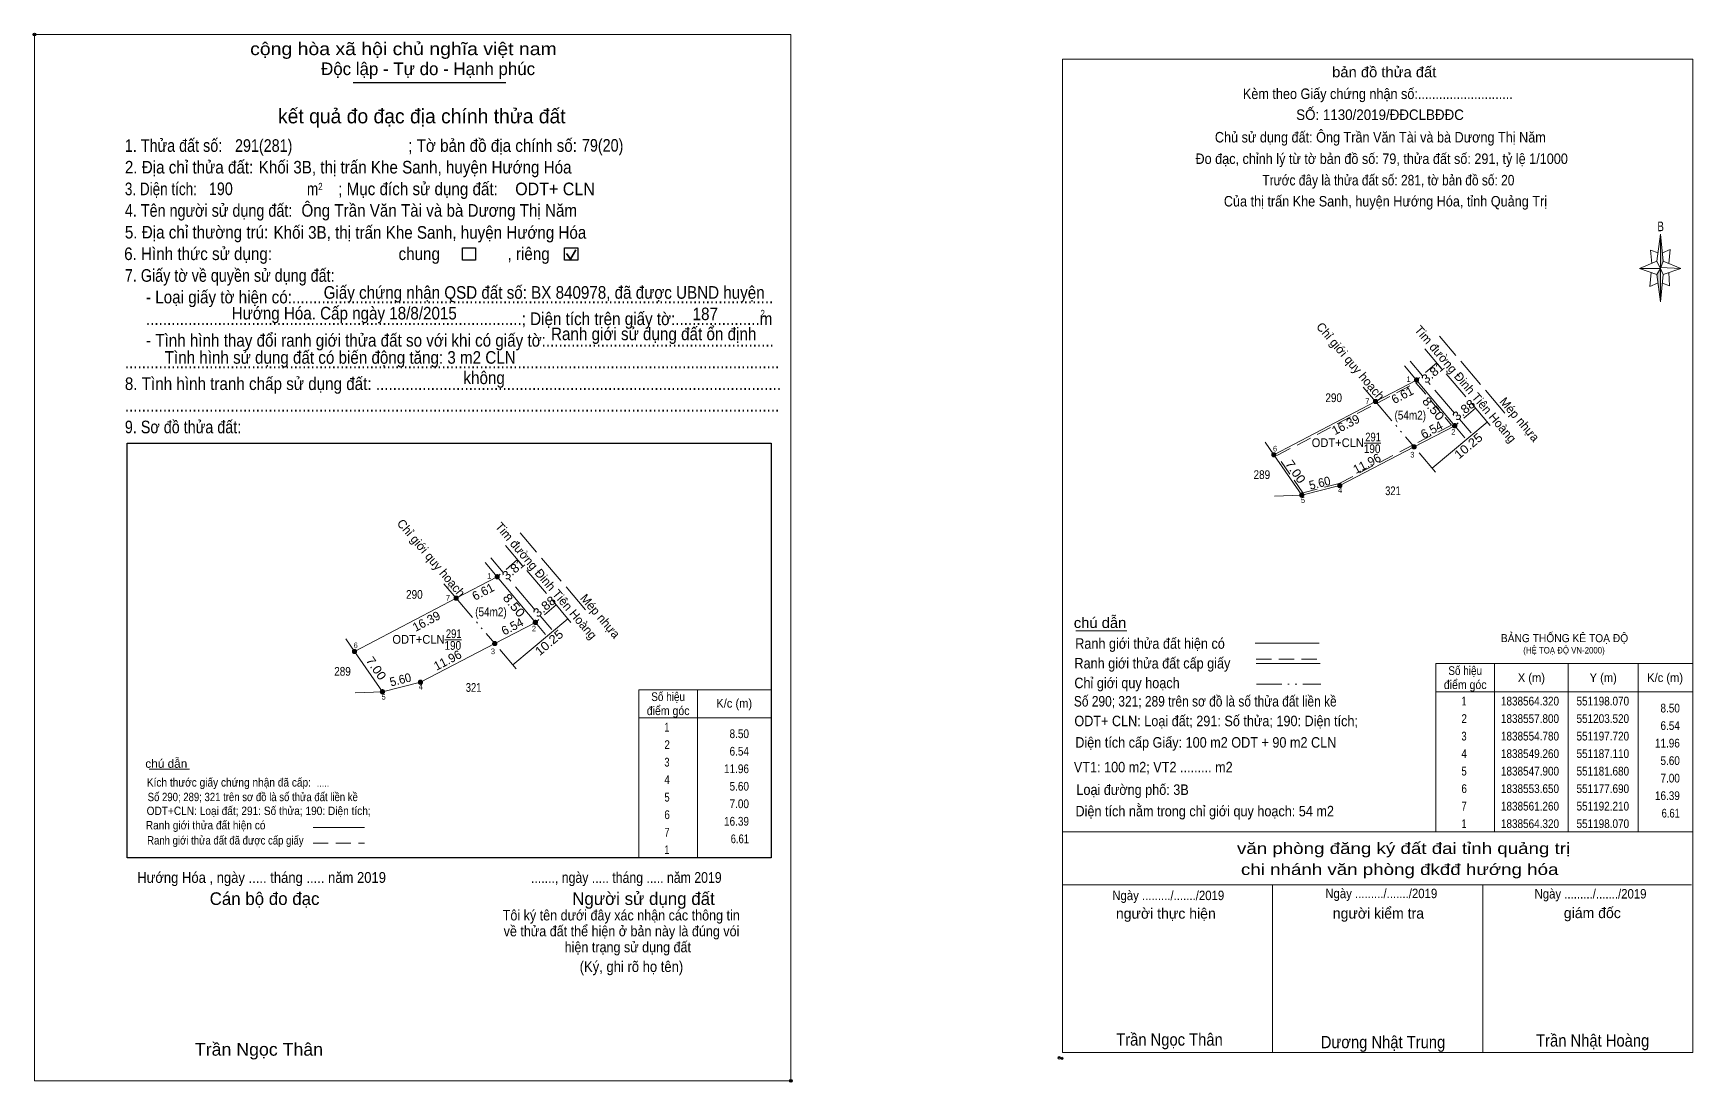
# Model space of a CAD drawing. Header units: metres. Extents: x 549364 to 552414, y 1838225 to 1839951.
# Drawn here: x 550900.8 to 551137.8, y 1838469.1 to 1838618.9 of the extents above; entities that cross this region are included whole.
import ezdxf
from ezdxf.enums import TextEntityAlignment as Align

# ---------------------------------------------------------------- set-up
doc = ezdxf.new("R2010")
doc.units = ezdxf.units.M
doc.header["$LTSCALE"] = 0.72
doc.header["$PDMODE"] = 32
doc.header["$PDSIZE"] = 0.36
for name, pattern in [('DASH_DOUBLE_DOT', [9.2, 5, -1.2, 0.3, -1.2, 0.3, -1.2]), ('LONG_DASHED', [7.5, 6, -1.5]), ('MEDIUM_DASHED', [4.5, 3, -1.5])]:
    doc.linetypes.add(name, pattern=pattern)
for name, color, linetype, lineweight in [('1', 7, 'Continuous', 13), ('10', 7, 'Continuous', 13), ('17', 7, 'Continuous', 13), ('2', 7, 'Continuous', 25), ('5', 7, 'Continuous', 13), ('6', 7, 'Continuous', 13), ('63', 7, 'Continuous', 13)]:
    doc.layers.add(name, color=color, linetype=linetype, lineweight=lineweight)

msp = doc.modelspace()

# ---------------------------------------------------------------- hatches: boundary and pattern name
at = {"layer": '10'}
for points in [[(551098.65, 1838569.39, 1), (551098.05, 1838569.39, 1)], [(551092.79, 1838566.33, 1), (551092.19, 1838566.33, 1)], [(551104.1, 1838562.87, 1), (551103.5, 1838562.87, 1)], [(551078.27, 1838558.72, 1), (551077.67, 1838558.72, 1)], [(551098.3, 1838559.85, 1), (551097.7, 1838559.85, 1)], [(551087.69, 1838554.33, 1), (551087.09, 1838554.33, 1)], [(551082.26, 1838552.97, 1), (551081.66, 1838552.97, 1)], [(550967.37, 1838541.31, 1), (550966.77, 1838541.31, 1)], [(550961.51, 1838538.25, 1), (550960.91, 1838538.25, 1)], [(550972.82, 1838534.79, 1), (550972.22, 1838534.79, 1)], [(550946.99, 1838530.64, 1), (550946.39, 1838530.64, 1)], [(550967.02, 1838531.77, 1), (550966.42, 1838531.77, 1)], [(550956.41, 1838526.25, 1), (550955.81, 1838526.25, 1)], [(550950.98, 1838524.89, 1), (550950.38, 1838524.89, 1)]]:
    msp.add_hatch(color=256, dxfattribs=at).paths.add_polyline_path(points)
at = {"layer": '5'}
for points in [[(551133.17, 1838590.24), (551133.57, 1838586.34), (551133.17, 1838585.34)], [(551133.17, 1838585.34), (551133.17, 1838580.54), (551132.67, 1838584.44)]]:
    msp.add_hatch(color=256, dxfattribs=at).paths.add_polyline_path(points)

# ---------------------------------------------------------------- linework, layer by layer
at = {"layer": '10', "linetype": 'LONG_DASHED'}
for p, q in [((551110.98, 1838564.66), (551101.63, 1838575.65)), ((551108.88, 1838562.88), (551099.53, 1838573.87)), ((551099.22, 1838570), (551097.44, 1838572.09)), ((551103.78, 1838564.64), (551100.04, 1838569.03)), ((551106.14, 1838561.86), (551104.5, 1838563.79)), ((550979.7, 1838536.58), (550970.35, 1838547.57)), ((550977.6, 1838534.8), (550968.25, 1838545.79)), ((550967.94, 1838541.92), (550966.16, 1838544.01)), ((550972.5, 1838536.56), (550968.76, 1838540.95)), ((550974.86, 1838533.78), (550973.22, 1838535.71))]:
    msp.add_line(p, q, dxfattribs=at)
at = {"layer": '10'}
for p, q in [((551096.65, 1838571.42), (551098.35, 1838569.39)), ((551098.35, 1838569.39), (551103.8, 1838562.87)), ((551108.45, 1838563.38), (551100.6, 1838556.79)), ((551103.8, 1838562.87), (551105.23, 1838561.16)), ((551076.72, 1838560.53), (551077.97, 1838558.72)), ((551090.88, 1838560.36), (551093.26, 1838560.36)), ((551077.97, 1838558.72), (551081.96, 1838552.97)), ((551087.39, 1838554.33), (551081.96, 1838552.97)), ((551078.05, 1838552.8), (551081.96, 1838552.97)), ((550965.37, 1838543.34), (550967.07, 1838541.31)), ((550967.07, 1838541.31), (550972.52, 1838534.79)), ((550977.17, 1838535.3), (550969.32, 1838528.71)), ((550972.52, 1838534.79), (550973.95, 1838533.08)), ((550945.44, 1838532.45), (550946.69, 1838530.64)), ((550946.69, 1838530.64), (550950.68, 1838524.89)), ((550959.6, 1838532.28), (550961.98, 1838532.28)), ((550956.11, 1838526.25), (550950.68, 1838524.89)), ((550946.77, 1838524.72), (550950.68, 1838524.89))]:
    msp.add_line(p, q, dxfattribs=at)
at = {"layer": '10', "linetype": 'MEDIUM_DASHED'}
for p, q in [((551101.27, 1838571.83), (551098.35, 1838569.39)), ((551106.77, 1838565.36), (551103.8, 1838562.87)), ((550969.99, 1838543.75), (550967.07, 1838541.31)), ((550975.49, 1838537.28), (550972.52, 1838534.79))]:
    msp.add_line(p, q, dxfattribs=at)
at = {"layer": '10', "linetype": 'DASH_DOUBLE_DOT'}
for p, q in [((551092.49, 1838566.33), (551090.75, 1838568.38)), ((551092.49, 1838566.33), (551098, 1838559.85)), ((551101.07, 1838556.24), (551098, 1838559.85)), ((550961.21, 1838538.25), (550959.47, 1838540.3)), ((550961.21, 1838538.25), (550966.72, 1838531.77)), ((550969.79, 1838528.16), (550966.72, 1838531.77))]:
    msp.add_line(p, q, dxfattribs=at)
at = {"layer": '10'}
for points in [[(551077.97, 1838558.72), (551092.49, 1838566.33), (551098.35, 1838569.39)], [(551087.39, 1838554.33), (551098, 1838559.85), (551103.8, 1838562.87)], [(550946.69, 1838530.64), (550961.21, 1838538.25), (550967.07, 1838541.31)], [(550956.11, 1838526.25), (550966.72, 1838531.77), (550972.52, 1838534.79)]]:
    msp.add_lwpolyline(points, dxfattribs=at)
for points in [[(551098.35, 1838569.39), (551103.8, 1838562.87), (551098, 1838559.85), (551087.39, 1838554.33), (551081.96, 1838552.97), (551077.97, 1838558.72), (551092.49, 1838566.33)], [(550967.07, 1838541.31), (550972.52, 1838534.79), (550966.72, 1838531.77), (550956.11, 1838526.25), (550950.68, 1838524.89), (550946.69, 1838530.64), (550961.21, 1838538.25)]]:
    msp.add_lwpolyline(points, close=True, dxfattribs=at)
at = {"layer": '10', "linetype": 'MEDIUM_DASHED'}
msp.add_lwpolyline([(551098.27, 1838569.01), (551103.33, 1838562.96), (551097.86, 1838560.12), (551087.28, 1838554.61), (551082.09, 1838553.31), (551078.41, 1838558.61), (551092.63, 1838566.06)], close=True, dxfattribs=at)
at = {"layer": '10', "linetype": 'DASH_DOUBLE_DOT'}
for centre in [(551098.35, 1838569.39), (551092.49, 1838566.33), (551103.8, 1838562.87), (551077.97, 1838558.72), (551098, 1838559.85), (551087.39, 1838554.33), (551081.96, 1838552.97), (550967.07, 1838541.31), (550961.21, 1838538.25), (550972.52, 1838534.79), (550946.69, 1838530.64), (550966.72, 1838531.77), (550956.11, 1838526.25), (550950.68, 1838524.89)]:
    msp.add_circle(centre, 0.3, dxfattribs=at)
at = {"layer": '17'}
for p, q in [((551049.72, 1838533.58), (551056.96, 1838533.58)), ((550917.35, 1838513.85), (550923.14, 1838513.85))]:
    msp.add_line(p, q, dxfattribs=at)
at = {"layer": '2'}
for p, q in [((550946.48, 1838611.88), (550968.32, 1838611.88)), ((550914.24, 1838560.36), (551006.18, 1838560.36)), ((551006.18, 1838560.36), (551006.18, 1838501.18))]:
    msp.add_line(p, q, dxfattribs=at)
at = {"layer": '2', "lineweight": 35}
for p, q in [((550976.95, 1838587.46), (550977.56, 1838586.66)), ((550977.56, 1838586.66), (550978.31, 1838588))]:
    msp.add_line(p, q, dxfattribs=at)
at = {"layer": '2', "lineweight": 13}
msp.add_lwpolyline([(550900.99, 1838618.73), (551009, 1838618.73), (551009, 1838469.34), (550900.99, 1838469.34)], close=True, dxfattribs=at)
at = {"layer": '2'}
for points in [[(550962.11, 1838588.26), (550963.97, 1838588.26), (550963.97, 1838586.53), (550962.11, 1838586.53)], [(550976.7, 1838588.26), (550978.56, 1838588.26), (550978.56, 1838586.53), (550976.7, 1838586.53)]]:
    msp.add_lwpolyline(points, close=True, dxfattribs=at)
msp.add_lwpolyline([(551006.18, 1838501.18), (550914.24, 1838501.18), (550914.24, 1838560.36)], dxfattribs=at)
for p in [(550900.99, 1838618.73), (551009, 1838469.34)]:
    msp.add_point(p, dxfattribs=at)
at = {"layer": '5'}
for p, q in [((551132.67, 1838586.34), (551133.17, 1838590.24)), ((551132.67, 1838584.44), (551130.17, 1838585.34)), ((551133.57, 1838586.34), (551136.07, 1838585.34)), ((551133.57, 1838584.44), (551133.17, 1838580.54)), ((551134.47, 1838582.84), (551133.47, 1838583.24)), ((551134.37, 1838584.74), (551134.47, 1838582.84)), ((551047.8, 1838504.9), (551137.8, 1838504.9)), ((551047.8, 1838497.3), (551137.6, 1838497.3)), ((551047.8, 1838497.3), (551137.6, 1838497.3)), ((551047.8, 1838497.3), (551137.6, 1838497.3)), ((551077.8, 1838473.4), (551077.8, 1838497.3)), ((551107.8, 1838473.4), (551107.8, 1838497.3))]:
    msp.add_line(p, q, dxfattribs=at)
for points in [[(551047.8, 1838615.2), (551137.8, 1838615.2), (551137.8, 1838473.4), (551047.8, 1838473.4)], [(551133.17, 1838590.24), (551133.57, 1838586.34), (551133.17, 1838585.34)], [(551133.17, 1838585.34), (551130.17, 1838585.34), (551132.67, 1838586.34), (551133.57, 1838584.44), (551136.07, 1838585.34), (551133.17, 1838585.44)], [(551133.17, 1838585.34), (551133.17, 1838580.54), (551132.67, 1838584.44)]]:
    msp.add_lwpolyline(points, close=True, dxfattribs=at)
for points in [[(551132.87, 1838587.54), (551131.77, 1838587.94), (551131.97, 1838586.04)], [(551133.47, 1838587.54), (551134.57, 1838588.04), (551134.37, 1838586.04)], [(551133.17, 1838585.34), (551132.67, 1838586.34), (551130.17, 1838585.34)], [(551133.17, 1838585.34), (551133.57, 1838584.44), (551136.07, 1838585.34)], [(551131.87, 1838584.74), (551131.67, 1838582.74), (551132.77, 1838583.24)], [(551137.8, 1838473.4), (551047.8, 1838473.4), (551047.8, 1838497.3)]]:
    msp.add_lwpolyline(points, dxfattribs=at)
for p in [(551047.33, 1838472.63), (551047.73, 1838472.56)]:
    msp.add_point(p, dxfattribs=at)
at = {"layer": '6'}
for p, q in [((551075.32, 1838531.84), (551084.46, 1838531.84)), ((551075.46, 1838528.91), (551084.6, 1838528.91)), ((550940.8, 1838505.53), (550948.1, 1838505.53))]:
    msp.add_line(p, q, dxfattribs=at)
at = {"layer": '6', "linetype": 'MEDIUM_DASHED'}
for p, q in [((551075.46, 1838529.53), (551084.66, 1838529.53)), ((550940.78, 1838503.28), (550948.14, 1838503.28))]:
    msp.add_line(p, q, dxfattribs=at)
at = {"layer": '63'}
for p, q in [((551109.5, 1838528.9), (551109.5, 1838504.9)), ((551120, 1838528.9), (551120, 1838504.9)), ((551130, 1838528.9), (551130, 1838504.9)), ((550995.68, 1838525.18), (550995.68, 1838501.18)), ((551006.18, 1838525.18), (551006.18, 1838501.18)), ((551101.1, 1838524.9), (551137.8, 1838524.9)), ((550987.28, 1838521.18), (551006.18, 1838521.18))]:
    msp.add_line(p, q, dxfattribs=at)
at = {"layer": '63', "linetype": 'DASH_DOUBLE_DOT'}
msp.add_line((551075.49, 1838525.99), (551084.69, 1838525.99), dxfattribs=at)
at = {"layer": '63'}
msp.add_lwpolyline([(551101.1, 1838528.9), (551137.8, 1838528.9), (551137.8, 1838504.9), (551101.1, 1838504.9)], close=True, dxfattribs=at)
msp.add_lwpolyline([(551006.18, 1838501.18), (550987.28, 1838501.18), (550987.28, 1838525.18), (551006.18, 1838525.18)], dxfattribs=at)

# ---------------------------------------------------------------- texts
at = {"layer": '1'}
for s, height, width, p in [('BẢNG THỐNG KÊ TOẠ ĐỘ ', 1.15, 0.95, (551110.39, 1838531.97)), ('(HỆ TOẠ ĐỘ VN-2000)', 0.93, 0.9, (551113.59, 1838530.35))]:
    msp.add_text(s, height=height, dxfattribs=dict(at, width=width)).set_placement(p)
at = {"layer": '10'}
for s, rotation, p in [('Chỉ giới quy hoạch', 310.324, (551088.4432, 1838571.6594)), ('Tim đường Đinh Tiên Hoàng', 310.39, (551104.8587, 1838568.415)), ('6.61', 27.573, (551096.6207, 1838566.698)), ('Mép nhựa', 310.39, (551112.583, 1838563.365)), ('16.39', 27.659, (551088.5299, 1838562.4705)), ('6.54', 27.506, (551100.7964, 1838561.73)), ('11.96', 27.486, (551091.5515, 1838556.9241)), ('Chỉ giới quy hoạch', 310.324, (550957.1632, 1838543.5794)), ('Tim đường Đinh Tiên Hoàng', 310.39, (550973.5787, 1838540.335)), ('6.61', 27.573, (550965.3407, 1838538.618)), ('Mép nhựa', 310.39, (550981.303, 1838535.285)), ('16.39', 27.659, (550957.2499, 1838534.3905)), ('6.54', 27.506, (550969.5164, 1838533.65)), ('11.96', 27.486, (550960.2715, 1838528.8441))]:
    msp.add_text(s, height=1.25, rotation=rotation, dxfattribs=at).set_placement(p, align=Align.CENTER)
for s, rotation, width, p in [('3.81', 39.883, 1.1, (551101.0642, 1838569.9601)), ('8.50', 309.892, 1.15, (551100.2664, 1838564.9008)), ('3.88', 39.976, 1.1, (551105.4885, 1838564.6428)), ('10.25', 40.013, 1.1, (551106.1632, 1838559.5085)), ('7.00', 304.757, 1.1, (551080.5569, 1838555.9613)), ('5.60', 14.061, 0.95, (551084.6832, 1838554.089)), ('3.81', 39.883, 1.1, (550969.7842, 1838541.8801)), ('8.50', 309.892, 1.15, (550968.9864, 1838536.8208)), ('3.88', 39.976, 1.1, (550974.2085, 1838536.5628)), ('10.25', 40.013, 1.1, (550974.8832, 1838531.4285)), ('7.00', 304.757, 1.1, (550949.2769, 1838527.8813)), ('5.60', 14.061, 0.95, (550953.4032, 1838526.009))]:
    msp.add_text(s, height=1.25, rotation=rotation, dxfattribs=dict(at, width=width)).set_placement(p, align=Align.CENTER)
for s, width, p in [(' 1', 0.9, (551097.51, 1838569.1)), (' 7', 0.9, (551091.62, 1838565.97)), (' 2', 0.9, (551103.89, 1838561.59)), (' 6', 0.9, (551078.44, 1838559.2)), (' 3', 0.95, (551098.04, 1838558.34)), (' 5', 0.9, (551082.43, 1838551.85)), (' 4', 0.95, (551087.72, 1838553.28)), (' 1', 0.9, (550966.23, 1838541.02)), (' 7', 0.9, (550960.34, 1838537.89)), (' 2', 0.9, (550972.61, 1838533.51)), (' 6', 0.9, (550947.16, 1838531.12)), (' 3', 0.95, (550966.76, 1838530.26)), (' 4', 0.95, (550956.44, 1838525.2)), (' 5', 0.9, (550951.15, 1838523.77))]:
    msp.add_text(s, height=0.8, dxfattribs=dict(at, width=width)).set_placement(p, align=Align.RIGHT)
for s, width, p in [('290', 0.85, (551086.52, 1838566.24)), ('(54m2)', 0.85, (551097.455, 1838563.75)), ('291', 0.8, (551092.14, 1838560.63)), ('ODT+CLN', 0.95, (551087.11, 1838559.82)), ('190', 0.85, (551092.01, 1838558.96)), ('289', 0.85, (551076.26, 1838555.26)), ('321', 0.8, (551094.98, 1838552.96)), ('290', 0.85, (550955.24, 1838538.16)), ('(54m2)', 0.85, (550966.175, 1838535.67)), ('ODT+CLN', 0.95, (550955.83, 1838531.74)), ('291', 0.8, (550960.86, 1838532.55)), ('190', 0.85, (550960.73, 1838530.88)), ('289', 0.85, (550944.98, 1838527.18)), ('321', 0.8, (550963.7, 1838524.88))]:
    msp.add_text(s, height=1.25, dxfattribs=dict(at, width=width)).set_placement(p, align=Align.CENTER)
at = {"layer": '2'}
for s, height, width, p in [('cộng hòa xã hội chủ nghĩa việt nam', 1.803, 1.15, (550931.79, 1838615.78)), ('1. Thửa đất số:', 1.803, 0.85, (550913.9, 1838601.97)), ('; Tờ bản đồ địa chính số:', 1.803, 0.9, (550954.36, 1838601.97)), ('291(281)', 1.8, 0.85, (550929.63, 1838601.97)), ('79(20)', 1.8, 0.85, (550979.17, 1838602)), ('2. Địa chỉ thửa đất:', 1.803, 0.9, (550913.9, 1838598.88)), ('Khối 3B, thị trấn Khe Sanh, huyện Hướng Hóa', 1.8, 0.9, (550933.02, 1838598.88)), ('3. Diện tích:', 1.803, 0.8, (550913.9, 1838595.78)), ('190', 1.8, 0.85, (550925.9, 1838595.8)), ('m', 1.803, 0.8, (550939.9, 1838595.78)), ('2', 1.03, 0.8, (550941.52, 1838596.51)), ('; Mục đích sử dụng đất:', 1.803, 0.9, (550944.36, 1838595.78)), ('ODT+ CLN', 1.8, 0.95, (550969.64, 1838595.78)), ('4. Tên người sử dụng đất:', 1.803, 0.85, (550913.9, 1838592.7)), ('Ông Trần Văn Tài và bà Dương Thị Năm', 1.8, 0.9, (550939.12, 1838592.71)), ('5. Địa chỉ thường trú:', 1.803, 0.9, (550913.9, 1838589.6)), ('Khối 3B, thị trấn Khe Sanh, huyện Hướng Hóa', 1.8, 0.9, (550935.13, 1838589.57)), ('6. Hình thức sử dụng:', 1.803, 0.9, (550913.8, 1838586.52)), ('chung                , riêng', 1.803, 0.9, (550952.98, 1838586.52)), ('7. Giấy tờ về quyền sử dụng đất:', 1.803, 0.85, (550913.9, 1838583.42)), ('Giấy chứng nhận QSD đất số: BX 840978, đã được UBND huyện', 1.8, 0.9, (550942.29, 1838581)), ('     - Loại giấy tờ hiện có:..................................................................................................................', 1.803, 0.9, (550913.9, 1838580.34)), ('     .........................................................................................; Diện tích trên giấy tờ:....................m', 1.803, 0.9, (550913.9, 1838577.24)), ('Hướng Hóa. Cấp ngày 18/8/2015', 1.8, 0.9, (550929.16, 1838578.04)), ('187', 1.8, 0.9, (550994.98, 1838577.94)), ('2', 1.03, 0.8, (551004.67, 1838578.38)), ('     - Tình hình thay đổi ranh giới thửa đất so với khi có giấy tờ:......................................................', 1.803, 0.9, (550913.9, 1838574.16)), ('Ranh giới sử dụng đất ổn định', 1.805, 0.9, (550974.75, 1838575.08)), ('Tình hình sử dụng đất có biến động tăng: 3 m2 CLN', 1.8, 0.9, (550919.6, 1838571.72)), ('...........................................................................................................................................................', 1.803, 0.9, (550913.9, 1838571.06)), ('8. Tình hình tranh chấp sử dụng đất: ................................................................................................', 1.803, 0.9, (550913.9, 1838567.97)), ('không', 1.803, 0.9, (550962.25, 1838568.82)), ('9. Sơ đồ thửa đất:', 1.803, 0.85, (550913.9, 1838561.79)), ('...........................................................................................................................................................', 1.803, 0.9, (550913.9, 1838564.88)), ('Hướng Hóa , ngày ..... tháng ..... năm 2019', 1.544, 0.9, (550915.67, 1838497.6)), ('......., ngày ..... tháng ..... năm 2019', 1.544, 0.85, (550971.9, 1838497.6)), ('(Ký, ghi rõ họ tên)', 1.545, 0.9, (550978.85, 1838484.88)), ('Trần Ngọc Thân', 1.804, 1.05, (550923.9, 1838472.93))]:
    msp.add_text(s, height=height, dxfattribs=dict(at, width=width)).set_placement(p)
for s, p in [('Độc lập - Tự do - Hạnh phúc', (550941.92, 1838612.93)), ('Cán bộ đo đạc', (550926.01, 1838494.45)), ('Người sử dụng đất', (550977.78, 1838494.45))]:
    msp.add_text(s, height=1.803, dxfattribs=at).set_placement(p)
for s, height, p in [('kết quả đo đạc địa chính thửa đất', 2.061, (550956.305, 1838606.04)), ('.', 0.5152, (551008.9949, 1838469.06))]:
    msp.add_text(s, height=height, dxfattribs=at).set_placement(p, align=Align.CENTER)
for s, height, width, p in [('.....', 1, 0.95, (550942.195, 1838511.32)), ('Tôi ký tên dưới đây xác nhận các thông tin', 1.489, 0.9, (550984.785, 1838492.24)), ('về thửa đất thể hiện ở bản này là đúng vói', 1.489, 0.9, (550984.82, 1838489.97)), ('hiện trạng sử dụng đất', 1.489, 0.9, (550985.72, 1838487.69))]:
    msp.add_text(s, height=height, dxfattribs=dict(at, width=width)).set_placement(p, align=Align.CENTER)
at = {"layer": '5'}
for s, height, width, p in [('bản đồ thửa đất', 1.5, 1.05, (551093.74, 1838612.62)), ('Kèm theo Giấy chứng nhận số:...........................', 1.5, 0.9, (551092.82, 1838609.51)), ('SỐ: 1130/2019/ĐĐCLBĐĐC', 1.5, 0.95, (551093.135, 1838606.52)), ('Chủ sử dụng đất: Ông Trần Văn Tài và bà Dương Thị Năm', 1.5, 0.9, (551093.18, 1838603.31)), ('Đo đạc, chỉnh lý từ tờ bản đồ số: 79, thửa đất số: 291, tỷ lệ 1/1000 ', 1.5, 0.9, (551093.62, 1838600.24)), ('Trước đây là thửa đất số: 281, tờ bản đồ số: 20', 1.5, 0.85, (551094.33, 1838597.18)), ('Của thị trấn Khe Sanh, huyện Hướng Hóa, tỉnh Quảng Trị', 1.5, 0.9, (551093.91, 1838594.17)), ('B', 1.378, 0.75, (551133.205, 1838590.64)), ('văn phòng đăng ký đất đai tỉnh quảng trị', 1.6, 1.25, (551096.5, 1838501.73)), ('chi nhánh văn phòng đkđđ hướng hóa', 1.6, 1.25, (551095.945, 1838498.73)), ('Ngày ........./......./2019', 1.35, 0.9, (551062.895, 1838495.14)), ('Ngày ........./......./2019', 1.35, 0.9, (551093.315, 1838495.42)), ('Ngày ........./......./2019', 1.35, 0.9, (551123.195, 1838495.37)), ('Trần Ngọc Thân', 1.75, 0.9, (551063.07, 1838474.36)), ('Trần Nhật Hoàng', 1.75, 0.9, (551123.505, 1838474.23)), ('Dương Nhật Trung', 1.75, 0.9, (551093.56, 1838474))]:
    msp.add_text(s, height=height, dxfattribs=dict(at, width=width)).set_placement(p, align=Align.CENTER)
for s, p in [('người thực hiện', (551062.55, 1838492.49)), ('người kiểm tra', (551092.905, 1838492.51)), ('giám đốc', (551123.455, 1838492.57))]:
    msp.add_text(s, height=1.5, dxfattribs=at).set_placement(p, align=Align.CENTER)
at = {"layer": '6'}
for s, height, width, p in [('chú dẫn', 1.5, 1.05, (551049.41, 1838533.99)), ('Ranh giới thửa đất hiện có ', 1.5, 0.9, (551049.61, 1838531.03)), ('Ranh giới thửa đất cấp giấy', 1.5, 0.9, (551049.5, 1838528.21)), ('Chỉ giới quy hoạch', 1.5, 0.9, (551049.49, 1838525.4)), ('Số 290; 321; 289 trên sơ đồ là số thửa đất liền kề', 1.5, 0.85, (551049.42, 1838522.78)), ('ODT+ CLN: Loại đất; 291: Số thửa; 190: Diện tích;', 1.5, 0.9, (551049.49, 1838519.97)), ('Diện tích cấp Giấy: 100 m2 ODT + 90 m2 CLN', 1.5, 0.9, (551049.62, 1838516.91)), ('chú dẫn', 1.2, 1.05, (550916.82, 1838514.03)), ('VT1: 100 m2; VT2 ......... m2', 1.5, 0.9, (551049.42, 1838513.38)), ('Kích thước giấy chứng nhận đã cấp:', 1.2, 0.9, (550917.04, 1838511.35)), ('Loại đường phố: 3B', 1.5, 0.9, (551049.78, 1838510.16)), ('Số 290; 289; 321 trên sơ đồ là số thửa đất liền kề', 1.2, 0.85, (550917.16, 1838509.27)), ('ODT+CLN: Loại đất; 291: Số thửa; 190: Diện tích;', 1.2, 0.9, (550917.01, 1838507.29)), ('Diện tích nằm trong chỉ giới quy hoạch: 54 m2', 1.5, 0.9, (551049.65, 1838507.1)), ('Ranh giới thửa đất hiện có ', 1.2, 0.9, (550916.89, 1838505.24)), ('Ranh giới thửa đất đã được cấp giấy', 1.2, 0.85, (550917.08, 1838503.08))]:
    msp.add_text(s, height=height, dxfattribs=dict(at, width=width)).set_placement(p)
at = {"layer": '63'}
for s, width, p in [('Số hiệu', 0.85, (551105.3, 1838527.28)), ('điểm góc', 0.9, (551105.3, 1838525.28)), ('X (m)', 0.95, (551114.75, 1838526.28)), ('Y (m)', 0.95, (551125.005, 1838526.28)), ('K/c (m)', 0.95, (551133.845, 1838526.28)), ('Số hiệu', 0.85, (550991.48, 1838523.56)), ('K/c (m)', 0.95, (551000.915, 1838522.62)), (' 1', 0.75, (551104.95, 1838522.93)), ('1838564.320', 0.85, (551114.55, 1838522.93)), ('551198.070', 0.85, (551124.95, 1838522.93)), ('điểm góc', 0.9, (550991.48, 1838521.56)), (' 2', 0.85, (551104.955, 1838520.43)), ('1838557.800', 0.85, (551114.55, 1838520.43)), ('551203.520', 0.85, (551124.95, 1838520.43)), (' 1', 0.75, (550991.13, 1838519.21)), (' 3', 0.8, (551104.945, 1838517.93)), ('1838554.780', 0.85, (551114.55, 1838517.93)), ('551197.720', 0.85, (551124.95, 1838517.93)), (' 2', 0.85, (550991.135, 1838516.71)), (' 4', 0.85, (551104.95, 1838515.43)), ('1838549.260', 0.85, (551114.55, 1838515.43)), ('551187.110', 0.85, (551124.95, 1838515.43)), (' 3', 0.8, (550991.125, 1838514.21)), (' 5', 0.8, (551104.955, 1838512.93)), ('1838547.900', 0.85, (551114.55, 1838512.93)), ('551181.680', 0.85, (551124.95, 1838512.93)), (' 4', 0.85, (550991.13, 1838511.71)), (' 6', 0.85, (551104.955, 1838510.43)), ('1838553.650', 0.85, (551114.55, 1838510.43)), ('551177.690', 0.85, (551124.95, 1838510.43)), (' 5', 0.8, (550991.135, 1838509.21)), (' 7', 0.8, (551104.955, 1838507.93)), ('1838561.260', 0.85, (551114.55, 1838507.93)), ('551192.210', 0.85, (551124.95, 1838507.93)), (' 6', 0.85, (550991.135, 1838506.71)), (' 7', 0.8, (550991.135, 1838504.21)), (' 1', 0.75, (551104.95, 1838505.43)), ('1838564.320', 0.85, (551114.55, 1838505.43)), ('551198.070', 0.85, (551124.95, 1838505.43)), (' 1', 0.75, (550991.13, 1838501.71))]:
    msp.add_text(s, height=1.25, dxfattribs=dict(at, width=width)).set_placement(p, align=Align.CENTER)
for s, width, p in [('8.50', 0.85, (551135.95, 1838521.93)), ('8.50', 0.85, (551003.02, 1838518.27)), ('6.54', 0.85, (551135.95, 1838519.43)), ('6.54', 0.85, (551003.02, 1838515.77)), ('11.96', 0.85, (551135.95, 1838516.93)), ('11.96', 0.85, (551003.02, 1838513.27)), ('5.60', 0.85, (551135.95, 1838514.43)), ('5.60', 0.85, (551003.02, 1838510.77)), ('7.00', 0.85, (551135.95, 1838511.93)), ('7.00', 0.85, (551003.02, 1838508.27)), ('16.39', 0.85, (551135.95, 1838509.43)), ('16.39', 0.85, (551003.02, 1838505.77)), ('6.61', 0.8, (551135.95, 1838506.93)), ('6.61', 0.8, (551003.02, 1838503.27))]:
    msp.add_text(s, height=1.25, dxfattribs=dict(at, width=width)).set_placement(p, align=Align.RIGHT)

doc.saveas('drawing.dxf')
